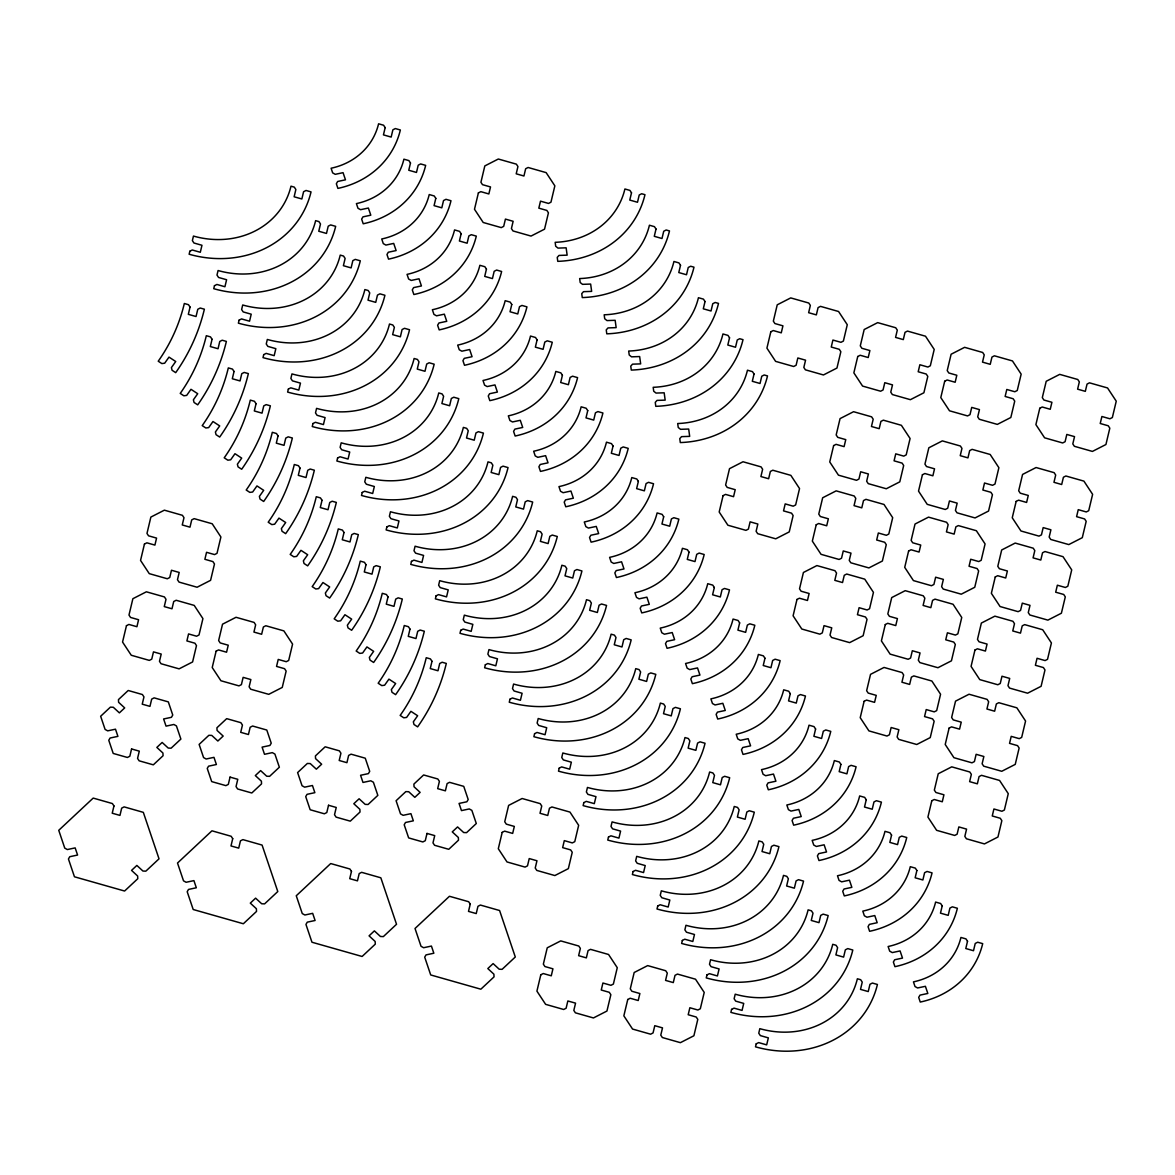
<?xml version="1.0" encoding="UTF-8"?>
<svg xmlns="http://www.w3.org/2000/svg" width="1175" height="1175" viewBox="0 0 1175 1175"><rect width="100%" height="100%" fill="white"/><g stroke="black" fill="none" stroke-linecap="round" stroke-linejoin="round"><path stroke-width="1.5" d="M189.836 251.244L189.131 254.241A104.634 92.972 25.4 0 0 311.037 191.892L306.029 190.468L303.591 191.716L301.858 198.972L294.132 196.783L295.865 189.513L294.293 187.133L290.989 186.179A83.704 74.377 25.4 0 1 193.449 236.072L192.377 240.611L193.948 243.005L201.968 245.281L200.308 252.272L192.274 249.996L189.836 251.244M190.056 307.072L188.323 314.342L196.049 316.53L197.782 309.275L200.22 308.026L204.377 309.201A231.328 205.566 25.4 0 1 175.692 372.651L172.079 370.272L171.403 367.599L175.721 361.518L168.994 357.112L164.676 363.207L161.856 363.574L158.228 361.21A210.398 186.972 25.4 0 0 184.328 303.502L188.485 304.692L190.056 307.072M144.437 544.069L140.545 560.416L149.254 573.635L167.305 578.761L169.743 577.512L171.477 570.257L179.188 572.445L177.469 579.716L179.041 582.095L197.092 587.236L210.589 580.332L214.482 563.971L212.91 561.591L204.876 559.3L206.55 552.309L214.57 554.585L217.008 553.337L220.9 536.99L212.205 523.771L194.154 518.645L191.716 519.893L189.983 527.164L182.257 524.961L183.99 517.69L182.419 515.311L164.368 510.17L150.87 517.073L146.978 533.435L148.549 535.815L156.569 538.106L154.909 545.097L146.875 542.821L144.437 544.069M126.459 625.688L122.552 642.049L131.262 655.253L149.313 660.394L151.751 659.146L153.484 651.875L161.21 654.064L159.477 661.334L161.048 663.728L179.099 668.854L192.597 661.951L196.489 645.604L194.918 643.21L186.898 640.933L188.558 633.927L196.578 636.218L199.016 634.97L202.922 618.608L194.213 605.404L176.162 600.263L173.724 601.512L171.991 608.782L164.265 606.594L165.998 599.323L164.427 596.929L146.376 591.803L132.878 598.707L128.986 615.054L130.557 617.448L138.577 619.724L136.917 626.716L128.898 624.439L126.459 625.688M214.467 285.701L213.747 288.697A104.634 92.972 25.4 0 0 335.668 226.349L330.66 224.924L328.222 226.173L326.488 233.443L318.763 231.24L320.496 223.97L318.924 221.59L315.62 220.65A83.704 74.377 25.4 0 1 218.08 270.529L216.993 275.067L218.565 277.462L226.599 279.738L224.924 286.744L216.905 284.453L214.467 285.701M212.058 339.281L210.325 346.552L218.051 348.74L219.769 341.47L222.207 340.221L226.378 341.411A231.328 205.566 25.4 0 1 197.694 404.846L194.066 402.482L193.39 399.808L197.708 393.713L190.982 389.307L186.678 395.402L183.858 395.784L180.23 393.405A210.398 186.972 25.4 0 0 206.315 335.712L210.487 336.887L212.058 339.281M113.96 805.947L112.227 813.217L119.953 815.406L121.686 808.136L124.124 806.887L143.321 812.351L159.022 858.822L145.832 871.16L142.939 871.042L136.858 865.432L131.556 870.396L137.637 876.007L137.783 878.694L124.594 891.032L74.451 876.785L68.444 858.984L69.766 856.707L77.579 855.047L75.156 847.895L67.342 849.554L64.757 848.115L58.75 830.314L93.192 798.089L112.389 803.553L113.96 805.947M131.571 748.96L129.838 756.23L127.399 757.464L113.211 753.439L108.776 740.279L110.097 738.018L117.911 736.358L115.488 729.19L107.674 730.85L105.089 729.411L100.653 716.265L110.391 707.144L113.299 707.262L119.38 712.873L124.682 707.908L118.602 702.298L118.455 699.61L128.207 690.489L142.395 694.528L143.967 696.907L142.234 704.178L149.959 706.366L151.692 699.11L154.131 697.862L168.319 701.886L172.754 715.046L171.433 717.308L163.619 718.968L166.042 726.135L173.856 724.476L176.426 725.915L180.877 739.06L171.124 748.181L168.231 748.064L162.15 742.453L156.848 747.418L162.928 753.028L163.075 755.716L153.323 764.837L139.135 760.812L137.563 758.418L139.296 751.148L131.571 748.96M239.098 320.158L238.378 323.169A104.634 92.972 25.4 0 0 360.299 260.806L355.276 259.381L352.838 260.63L351.105 267.9L343.394 265.697L345.127 258.441L343.541 256.047L340.236 255.107A83.704 74.377 25.4 0 1 242.711 304.986L241.624 309.539L243.196 311.918L251.215 314.195L249.555 321.201L241.536 318.924L239.098 320.158M234.045 371.476L232.312 378.747L240.038 380.935L241.771 373.679L244.209 372.431L248.366 373.606A231.328 205.566 25.4 0 1 219.681 437.056L216.053 434.677L215.392 432.003L219.696 425.923L212.983 421.517L208.665 427.612L205.845 427.979L202.218 425.614A210.398 186.972 25.4 0 0 228.317 367.907L232.474 369.097L234.045 371.476M263.714 354.63L263.009 357.626A104.634 92.972 25.4 0 0 384.915 295.263L379.907 293.838L377.469 295.087L375.736 302.357L368.01 300.168L369.743 292.898L368.172 290.504L364.867 289.564A83.704 74.377 25.4 0 1 267.327 339.457L266.255 343.996L267.827 346.375L275.846 348.667L274.172 355.658L266.152 353.381L263.714 354.63M256.047 403.686L254.314 410.956L262.025 413.145L263.758 405.874L266.196 404.626L270.368 405.816A231.328 205.566 25.4 0 1 241.683 469.251L238.055 466.872L237.379 464.213L241.697 458.118L234.971 453.712L230.667 459.807L227.833 460.189L224.219 457.809A210.398 186.972 25.4 0 0 250.304 400.117L254.461 401.292L256.047 403.686M216.112 651.17L212.22 667.532L220.929 680.751L238.966 685.877L241.404 684.628L243.137 677.358L250.863 679.561L249.129 686.832L250.701 689.211L268.752 694.337L282.25 687.434L286.142 671.087L284.57 668.692L276.551 666.416L278.225 659.425L286.245 661.701L288.683 660.453L292.575 644.106L283.865 630.887L265.814 625.746L263.376 626.995L261.643 634.265L253.932 632.077L255.651 624.806L254.079 622.412L236.028 617.286L222.53 624.189L218.638 640.551L220.21 642.931L228.244 645.207L226.569 652.213L218.55 649.922L216.112 651.17M288.345 389.087L287.625 392.083A104.634 92.972 25.4 0 0 409.546 329.734L404.523 328.31L402.085 329.543L400.367 336.814L392.641 334.625L394.374 327.355L392.803 324.976L389.483 324.021A83.704 74.377 25.4 0 1 291.958 373.914L290.871 378.453L292.443 380.847L300.462 383.123L298.803 390.115L290.783 387.838L288.345 389.087M278.034 435.881L276.301 443.151L284.027 445.34L285.76 438.084L288.198 436.836L292.355 438.011A231.328 205.566 25.4 0 1 263.67 501.461L260.042 499.081L259.381 496.408L263.685 490.327L256.958 485.921L252.654 492.017L249.834 492.384L246.207 490.019A210.398 186.972 25.4 0 0 272.306 432.312L276.463 433.502L278.034 435.881M300.022 468.091L298.303 475.346L306.014 477.549L307.747 470.279L310.185 469.031L314.342 470.22A231.328 205.566 25.4 0 1 285.657 533.656L282.044 531.276L281.368 528.618L285.687 522.523L278.96 518.116L274.642 524.212L271.822 524.593L268.208 522.214A210.398 186.972 25.4 0 0 294.293 464.507L298.45 465.697L300.022 468.091M312.961 423.543L312.256 426.54A104.634 92.972 25.4 0 0 434.163 364.191L429.154 362.767L426.716 364.015L424.983 371.285L417.257 369.082L418.99 361.812L417.419 359.433L414.114 358.493A83.704 74.377 25.4 0 1 316.574 408.371L315.502 412.91L317.074 415.304L325.093 417.58L323.433 424.586L315.399 422.295L312.961 423.543M230.05 777.116L228.317 784.386L225.879 785.634L211.691 781.595L207.241 768.435L208.577 766.173L216.391 764.514L213.968 757.346L206.154 759.006L203.569 757.567L199.133 744.421L208.871 735.3L211.779 735.418L217.86 741.028L223.162 736.064L217.081 730.453L216.934 727.766L226.687 718.645L240.875 722.684L242.447 725.063L240.713 732.333L248.439 734.522L250.157 727.266L252.596 726.018L266.798 730.042L271.234 743.202L269.912 745.464L262.098 747.124L264.507 754.291L272.321 752.632L274.906 754.071L279.356 767.216L269.604 776.337L266.71 776.22L260.63 770.609L255.328 775.573L261.408 781.184L261.54 783.872L251.803 792.993L237.614 788.968L236.043 786.574L237.776 779.304L230.05 777.116M385.165 127.62L383.447 134.875L391.157 137.078L392.891 129.808L395.329 128.56L400.352 129.984A94.852 84.277 25.4 0 1 337.901 188.397L336.344 183.755L337.666 181.479L345.479 179.819L343.056 172.666L335.242 174.326L332.657 172.872L331.1 168.231A72.145 64.111 25.4 0 0 378.585 123.801L383.593 125.226L385.165 127.62M232.723 838.671L230.99 845.941L238.716 848.13L240.449 840.859L242.887 839.611L262.084 845.075L277.785 891.546L264.595 903.883L261.687 903.766L255.607 898.155L250.304 903.12L256.385 908.73L256.532 911.418L243.343 923.756L193.199 909.509L187.192 891.707L188.514 889.431L196.328 887.771L193.919 880.618L186.105 882.278L183.52 880.839L177.513 863.038L211.941 830.813L231.152 836.277L232.723 838.671M322.023 500.286L320.29 507.556L328.016 509.744L329.749 502.489L332.187 501.24L336.344 502.415A231.328 205.566 25.4 0 1 307.659 565.865L304.031 563.486L303.37 560.813L307.674 554.732L300.947 550.326L296.643 556.407L293.823 556.788L290.196 554.424A210.398 186.972 25.4 0 0 316.281 496.717L320.452 497.906L322.023 500.286M337.592 458L336.873 461.011A104.634 92.972 25.4 0 0 458.793 398.648L453.785 397.223L451.347 398.472L449.614 405.742L441.888 403.539L443.621 396.283L442.05 393.889L438.745 392.949A83.704 74.377 25.4 0 1 341.205 442.828L340.118 447.381L341.69 449.761L349.724 452.037L348.05 459.043L340.03 456.767L337.592 458M410.486 162.987L408.768 170.257L416.479 172.446L418.212 165.19L420.65 163.942L425.658 165.367A94.852 84.277 25.4 0 1 363.222 223.779L361.65 219.123L362.987 216.846L370.801 215.187L368.377 208.034L360.563 209.693L357.978 208.254L356.407 203.598A72.145 64.111 25.4 0 0 403.906 159.183L408.915 160.608L410.486 162.987M344.011 532.495L342.277 539.751L350.003 541.954L351.736 534.684L354.174 533.435L358.331 534.625A231.328 205.566 25.4 0 1 329.646 598.06L326.033 595.681L325.358 593.023L329.661 586.927L322.949 582.521L318.631 588.616L315.811 588.998L312.183 586.619A210.398 186.972 25.4 0 0 338.282 528.912L342.439 530.101L344.011 532.495M362.223 492.472L361.503 495.468A104.634 92.972 25.4 0 0 483.424 433.105L478.401 431.68L475.963 432.929L474.23 440.199L466.519 438.011L468.252 430.74L466.666 428.346L463.361 427.406A83.704 74.377 25.4 0 1 365.836 477.3L364.749 481.838L366.321 484.218L374.34 486.509L372.681 493.5L364.661 491.223L362.223 492.472M435.808 198.369L434.074 205.64L441.8 207.828L443.533 200.558L445.971 199.309L450.98 200.734A94.852 84.277 25.4 0 1 388.543 259.146L386.972 254.505L388.308 252.228L396.122 250.569L393.698 243.416L385.885 245.076L383.3 243.622L381.728 238.98A72.145 64.111 25.4 0 0 429.228 194.551L434.236 195.975L435.808 198.369M366.012 564.69L364.279 571.961L372.005 574.149L373.723 566.879L376.162 565.645L380.333 566.82A231.328 205.566 25.4 0 1 351.648 630.27L348.02 627.891L347.345 625.217L351.663 619.137L344.936 614.731L340.632 620.811L337.798 621.193L334.185 618.828A210.398 186.972 25.4 0 0 360.27 561.121L364.441 562.296L366.012 564.69M386.839 526.929L386.134 529.925A104.634 92.972 25.4 0 0 508.041 467.577L503.032 466.152L500.594 467.386L498.861 474.656L491.135 472.468L492.868 465.197L491.297 462.818L487.992 461.863A83.704 74.377 25.4 0 1 390.452 511.757L389.38 516.295L390.952 518.689L398.971 520.966L397.297 527.957L389.278 525.68L386.839 526.929M461.129 233.737L459.396 241.007L467.121 243.21L468.854 235.94L471.293 234.692L476.301 236.116A94.852 84.277 25.4 0 1 413.864 294.528L412.293 289.873L413.615 287.611L421.428 285.951L419.02 278.783L411.206 280.443L408.621 279.004L407.049 274.363A72.145 64.111 25.4 0 0 454.549 229.933L459.557 231.358L461.129 233.737M328.53 805.272L326.797 812.542L324.359 813.79L310.171 809.751L305.72 796.606L307.057 794.329L314.856 792.67L312.447 785.502L304.633 787.162L302.048 785.723L297.613 772.577L307.351 763.456L310.259 763.574L316.339 769.184L321.642 764.22L315.561 758.609L315.414 755.922L325.167 746.801L339.355 750.84L340.926 753.219L339.193 760.489L346.919 762.678L348.637 755.422L351.075 754.174L365.263 758.198L369.714 771.358L368.392 773.62L360.578 775.28L362.987 782.447L370.801 780.788L373.386 782.227L377.836 795.372L368.083 804.493L365.19 804.376L359.109 798.78L353.807 803.729L359.888 809.34L360.02 812.028L350.282 821.149L336.094 817.124L334.522 814.73L336.241 807.46L328.53 805.272M478.387 192.906L474.494 209.267L483.204 222.486L501.255 227.612L503.693 226.364L505.426 219.093L513.137 221.297L511.419 228.567L512.99 230.946L531.041 236.072L544.539 229.169L548.431 212.822L546.86 210.428L538.826 208.151L540.5 201.16L548.519 203.437L550.957 202.188L554.85 185.841L546.14 172.622L528.104 167.482L525.666 168.73L523.933 176L516.207 173.812L517.94 166.542L516.368 164.148L498.317 159.022L484.82 165.925L480.928 182.287L482.499 184.666L490.518 186.942L488.844 193.948L480.825 191.657L478.387 192.906M388 596.9L386.267 604.156L393.992 606.359L395.725 599.088L398.163 597.84L402.32 599.03A231.328 205.566 25.4 0 1 373.635 662.465L370.007 660.086L369.347 657.427L373.65 651.332L366.938 646.926L362.62 653.021L359.8 653.403L356.172 651.023A210.398 186.972 25.4 0 0 382.272 593.316L386.428 594.506L388 596.9M411.47 561.386L410.751 564.382A104.634 92.972 25.4 0 0 532.672 502.033L527.648 500.609L525.21 501.857L523.492 509.127L515.766 506.924L517.499 499.654L515.928 497.275L512.608 496.335A83.704 74.377 25.4 0 1 415.083 546.213L413.997 550.752L415.568 553.146L423.587 555.423L421.928 562.428L413.908 560.137L411.47 561.386M486.45 269.119L484.717 276.389L492.442 278.578L494.176 271.308L496.614 270.059L501.622 271.484A94.852 84.277 25.4 0 1 439.186 329.896L437.614 325.255L438.936 322.978L446.75 321.318L444.341 314.166L436.527 315.825L433.942 314.386L432.371 309.73A72.145 64.111 25.4 0 0 479.87 265.3L484.878 266.725L486.45 269.119M351.472 871.395L349.739 878.665L357.464 880.853L359.197 873.583L361.636 872.335L380.832 877.798L396.533 924.27L383.344 936.607L380.45 936.49L374.37 930.879L369.067 935.843L375.148 941.454L375.295 944.142L362.106 956.479L311.963 942.232L305.955 924.431L307.277 922.155L315.091 920.495L312.668 913.342L304.854 915.002L302.269 913.562L296.262 895.761L330.704 863.552L349.9 869.001L351.472 871.395M409.987 629.095L408.268 636.365L415.979 638.554L417.712 631.283L420.151 630.05L424.322 631.225A231.328 205.566 25.4 0 1 395.623 694.66L392.009 692.295L391.334 689.622L395.652 683.542L388.925 679.135L384.622 685.216L381.787 685.598L378.174 683.233A210.398 186.972 25.4 0 0 404.259 625.526L408.415 626.701L409.987 629.095M436.087 595.842L435.382 598.853A104.634 92.972 25.4 0 0 557.288 536.49L552.279 535.066L549.841 536.314L548.108 543.584L540.383 541.381L542.116 534.126L540.544 531.732L537.239 530.792A83.704 74.377 25.4 0 1 439.7 580.67L438.627 585.223L440.199 587.603L448.218 589.879L446.559 596.885L438.525 594.609L436.087 595.842M511.771 304.487L510.038 311.757L517.764 313.96L519.497 306.69L521.935 305.441L526.943 306.866A94.852 84.277 25.4 0 1 464.507 365.278L462.935 360.637L464.257 358.36L472.071 356.701L469.662 349.533L461.848 351.193L459.263 349.753L457.692 345.112A72.145 64.111 25.4 0 0 505.177 300.683L510.2 302.107L511.771 304.487M431.989 661.29L430.256 668.56L437.981 670.763L439.714 663.493L442.153 662.245L446.309 663.434A231.328 205.566 25.4 0 1 417.624 726.87L413.997 724.49L413.336 721.832L417.639 715.737L410.912 711.33L406.609 717.426L403.789 717.808L400.161 715.428A210.398 186.972 25.4 0 0 426.246 657.721L430.417 658.911L431.989 661.29M460.718 630.314L459.998 633.31A104.634 92.972 25.4 0 0 581.919 570.947L576.91 569.523L574.472 570.771L572.739 578.041L565.013 575.853L566.747 568.582L565.175 566.188L561.87 565.248A83.704 74.377 25.4 0 1 464.331 615.142L463.244 619.68L464.815 622.06L472.849 624.351L471.175 631.342L463.156 629.066L460.718 630.314M537.092 339.869L535.359 347.139L543.085 349.327L544.803 342.072L547.242 340.823L552.265 342.248A94.852 84.277 25.4 0 1 489.828 400.646L488.257 396.004L489.578 393.728L497.392 392.068L494.969 384.915L487.155 386.575L484.585 385.136L483.013 380.48A72.145 64.111 25.4 0 0 530.498 336.05L535.521 337.489L537.092 339.869M427.01 833.428L425.277 840.698L422.838 841.946L408.65 837.907L404.2 824.762L405.522 822.485L413.336 820.826L410.927 813.658L403.113 815.318L400.528 813.878L396.093 800.733L405.83 791.612L408.724 791.73L414.819 797.34L420.121 792.376L414.041 786.765L413.894 784.078L423.632 774.957L437.82 778.996L439.406 781.375L437.673 788.645L445.384 790.834L447.117 783.578L449.555 782.33L463.743 786.354L468.193 799.514L466.872 801.776L459.058 803.436L461.467 810.603L469.28 808.943L471.865 810.383L476.301 823.528L466.563 832.649L463.67 832.532L457.574 826.936L452.272 831.885L458.353 837.496L458.5 840.184L448.762 849.305L434.574 845.28L432.988 842.886L434.721 835.616L427.01 833.428M485.348 664.771L484.629 667.767A104.634 92.972 25.4 0 0 606.55 605.419L601.527 603.994L599.088 605.228L597.355 612.498L589.644 610.31L591.363 603.039L589.791 600.66L586.487 599.705A83.704 74.377 25.4 0 1 488.962 649.599L487.875 654.137L489.446 656.531L497.466 658.808L495.806 665.799L487.787 663.523L485.348 664.771M562.414 375.251L560.681 382.521L568.392 384.71L570.125 377.439L572.563 376.191L577.586 377.616A94.852 84.277 25.4 0 1 515.149 436.028L513.578 431.387L514.9 429.11L522.713 427.45L520.29 420.298L512.476 421.957L509.906 420.503L508.334 415.862A72.145 64.111 25.4 0 0 555.819 371.432L560.842 372.857L562.414 375.251M509.965 699.228L509.26 702.224A104.634 92.972 25.4 0 0 631.166 639.876L626.158 638.451L623.719 639.699L621.986 646.97L614.261 644.767L615.994 637.496L614.422 635.117L611.117 634.177A83.704 74.377 25.4 0 1 513.578 684.056L512.506 688.594L514.077 690.988L522.097 693.265L520.422 700.271L512.403 697.979L509.965 699.228M631.504 192.803L629.771 200.073L637.496 202.262L639.229 194.991L641.668 193.743L644.972 194.683A104.634 92.972 25.4 0 1 557.773 261.349L557.229 257.398L559.006 255.43L567.143 255.151L566.13 247.822L557.993 248.101L555.702 246.265L555.158 242.314A83.704 74.377 25.4 0 0 624.909 188.984L629.932 190.409L631.504 192.803M470.235 904.118L468.502 911.389L476.228 913.577L477.961 906.307L480.399 905.058L499.595 910.522L515.296 956.993L502.107 969.331L499.199 969.213L493.118 963.603L487.816 968.567L493.897 974.178L494.043 976.866L480.854 989.203L430.711 974.956L424.704 957.155L426.026 954.893L433.839 953.233L431.431 946.066L423.617 947.726L421.032 946.286L415.025 928.485L449.452 896.275L468.663 901.724L470.235 904.118M587.735 410.618L586.002 417.889L593.713 420.092L595.446 412.822L597.884 411.573L602.907 412.998A94.852 84.277 25.4 0 1 540.471 471.41L538.899 466.754L540.221 464.478L548.035 462.818L545.611 455.665L537.798 457.325L535.212 455.885L533.656 451.244A72.145 64.111 25.4 0 0 581.14 406.814L586.149 408.239L587.735 410.618M502.195 832.385L498.303 848.732L507.012 861.951L525.063 867.091L527.502 865.843L529.235 858.572L536.96 860.761L535.227 868.031L536.799 870.425L554.85 875.551L568.347 868.648L572.24 852.286L570.668 849.907L562.649 847.63L564.308 840.624L572.328 842.916L574.766 841.667L578.658 825.305L569.963 812.087L551.912 806.961L549.474 808.209L547.741 815.479L540.015 813.276L541.748 806.006L540.177 803.627L522.126 798.501L508.628 805.404L504.736 821.751L506.308 824.145L514.327 826.422L512.667 833.413L504.633 831.136L502.195 832.385M534.596 733.685L533.876 736.696A104.634 92.972 25.4 0 0 655.797 674.332L650.774 672.908L648.336 674.156L646.617 681.427L638.892 679.223L640.625 671.968L639.053 669.574L635.734 668.634A83.704 74.377 25.4 0 1 538.209 718.512L537.122 723.066L538.693 725.445L546.713 727.722L545.053 734.727L537.034 732.451L534.596 733.685M656.017 229.037L654.284 236.307L661.995 238.51L663.728 231.24L666.166 229.992L669.486 230.932A104.634 92.972 25.4 0 1 582.271 297.583L581.742 293.647L583.505 291.664L591.642 291.385L590.643 284.071L582.506 284.335L580.2 282.514L579.657 278.563A83.704 74.377 25.4 0 0 649.423 225.233L654.446 226.657L656.017 229.037M613.042 446.001L611.323 453.271L619.034 455.459L620.767 448.189L623.205 446.941L628.214 448.365A94.852 84.277 25.4 0 1 565.777 506.778L564.206 502.136L565.542 499.86L573.356 498.2L570.933 491.047L563.119 492.707L560.534 491.268L558.962 486.612A72.145 64.111 25.4 0 0 606.462 442.182L611.47 443.607L613.042 446.001M559.212 768.156L558.507 771.152A104.634 92.972 25.4 0 0 680.413 708.789L675.405 707.365L672.967 708.613L671.233 715.883L663.508 713.695L665.241 706.425L663.669 704.031L660.365 703.091A83.704 74.377 25.4 0 1 562.825 752.984L561.753 757.523L563.324 759.902L571.344 762.193L569.684 769.184L561.65 766.908L559.212 768.156M680.516 265.286L678.783 272.556L686.508 274.744L688.242 267.489L690.68 266.24L693.984 267.18A104.634 92.972 25.4 0 1 606.785 333.832L606.241 329.881L608.018 327.913L616.155 327.634L615.157 320.305L607.005 320.584L604.714 318.748L604.17 314.797A83.704 74.377 25.4 0 0 673.936 261.482L678.944 262.906L680.516 265.286M638.363 481.368L636.63 488.638L644.355 490.842L646.088 483.571L648.527 482.323L653.535 483.748A94.852 84.277 25.4 0 1 591.098 542.16L589.527 537.504L590.863 535.242L598.677 533.582L596.254 526.415L588.44 528.074L585.855 526.635L584.283 521.994A72.145 64.111 25.4 0 0 631.783 477.564L636.791 478.989L638.363 481.368M540.808 974.78L536.916 991.142L545.626 1004.346L563.677 1009.487L566.115 1008.238L567.848 1000.968L575.559 1003.156L573.826 1010.427L575.398 1012.821L593.448 1017.947L606.946 1011.043L610.853 994.696L609.267 992.302L601.248 990.026L602.922 983.02L610.941 985.311L613.379 984.062L617.272 967.701L608.562 954.482L590.511 949.356L588.073 950.604L586.354 957.875L578.629 955.672L580.362 948.416L578.79 946.022L560.739 940.896L547.242 947.799L543.349 964.146L544.921 966.54L552.94 968.817L551.266 975.808L543.247 973.532L540.808 974.78M583.843 802.613L583.123 805.609A104.634 92.972 25.4 0 0 705.044 743.261L700.036 741.836L697.597 743.07L695.864 750.34L688.139 748.152L689.872 740.882L688.3 738.502L684.981 737.548A83.704 74.377 25.4 0 1 587.456 787.441L586.369 791.979L587.941 794.373L595.975 796.65L594.3 803.641L586.281 801.365L583.843 802.613M705.029 301.534L703.296 308.805L711.022 310.993L712.755 303.723L715.193 302.474L718.498 303.414A104.634 92.972 25.4 0 1 631.298 370.081L630.755 366.13L632.532 364.162L640.669 363.883L639.655 356.554L631.518 356.833L629.227 354.997L628.684 351.046A83.704 74.377 25.4 0 0 698.435 297.716L703.458 299.14L705.029 301.534M663.684 516.75L661.951 524.021L669.677 526.209L671.41 518.939L673.848 517.705L678.856 519.13A94.852 84.277 25.4 0 1 616.42 577.527L614.848 572.886L616.17 570.609L623.984 568.95L621.575 561.797L613.761 563.457L611.176 562.017L609.605 557.361A72.145 64.111 25.4 0 0 657.104 512.932L662.113 514.356L663.684 516.75M608.474 837.07L607.754 840.066A104.634 92.972 25.4 0 0 729.675 777.718L724.652 776.293L722.214 777.542L720.481 784.812L712.77 782.609L714.488 775.338L712.917 772.959L709.612 772.019A83.704 74.377 25.4 0 1 612.087 821.898L611 826.436L612.572 828.83L620.591 831.107L618.931 838.113L610.912 835.822L608.474 837.07M729.543 337.783L727.81 345.039L735.521 347.242L737.254 339.972L739.692 338.723L743.011 339.663A104.634 92.972 25.4 0 1 655.797 406.33L655.253 402.379L657.031 400.396L665.168 400.132L664.169 392.803L656.032 393.067L653.726 391.246L653.183 387.295A83.704 74.377 25.4 0 0 722.948 333.964L727.971 335.389L729.543 337.783M689.005 552.133L687.272 559.403L694.998 561.591L696.731 554.321L699.169 553.072L704.178 554.497A94.852 84.277 25.4 0 1 641.741 612.909L640.169 608.268L641.491 605.992L649.305 604.332L646.896 597.179L639.082 598.839L636.498 597.385L634.926 592.743A72.145 64.111 25.4 0 0 682.425 548.314L687.434 549.738L689.005 552.133M633.09 871.527L632.385 874.538A104.634 92.972 25.4 0 0 754.291 812.175L749.283 810.75L746.845 811.998L745.112 819.269L737.386 817.066L739.119 809.81L737.548 807.416L734.243 806.476A83.704 74.377 25.4 0 1 636.703 856.355L635.631 860.908L637.202 863.287L645.222 865.564L643.548 872.57L635.528 870.293L633.09 871.527M723.08 495.644L719.188 512.006L727.898 525.225L745.949 530.351L748.387 529.102L750.12 521.832L757.846 524.035L756.112 531.291L757.684 533.685L775.735 538.811L789.233 531.908L793.125 515.561L791.553 513.167L783.534 510.89L785.194 503.899L793.213 506.175L795.651 504.927L799.543 488.565L790.848 475.361L772.797 470.22L770.359 471.469L768.626 478.739L760.901 476.551L762.634 469.28L761.062 466.886L743.011 461.76L729.513 468.663L725.621 485.011L727.193 487.405L735.212 489.681L733.553 496.687L725.533 494.396L723.08 495.644M754.042 374.017L752.308 381.288L760.034 383.491L761.767 376.22L764.205 374.972L767.51 375.912A104.634 92.972 25.4 0 1 680.31 442.564L679.767 438.613L681.544 436.645L689.681 436.366L688.682 429.037L680.531 429.316L678.239 427.48L677.696 423.529A83.704 74.377 25.4 0 0 747.462 370.213L752.47 371.638L754.042 374.017M770.815 331.791L766.922 348.152L775.618 361.371L793.668 366.497L796.107 365.249L797.84 357.978L805.565 360.182L803.832 367.437L805.404 369.831L823.455 374.957L836.953 368.054L840.845 351.707L839.273 349.313L831.254 347.036L832.913 340.045L840.947 342.322L843.386 341.073L847.278 324.711L838.568 311.507L820.517 306.367L818.079 307.615L816.346 314.885L808.635 312.697L810.353 305.427L808.782 303.032L790.731 297.907L777.233 304.81L773.341 321.157L774.913 323.551L782.932 325.827L781.272 332.833L773.253 330.542L770.815 331.791M714.327 587.5L712.593 594.77L720.319 596.973L722.052 589.703L724.49 588.455L729.499 589.879A94.852 84.277 25.4 0 1 667.062 648.292L665.491 643.636L666.812 641.359L674.626 639.699L672.217 632.547L664.404 634.206L661.819 632.767L660.247 628.111A72.145 64.111 25.4 0 0 707.732 583.696L712.755 585.121L714.327 587.5M627.758 999.499L623.852 1015.846L632.561 1029.065L650.612 1034.191L653.05 1032.942L654.783 1025.687L662.509 1027.875L660.776 1035.146L662.347 1037.525L680.398 1042.666L693.896 1035.763L697.788 1019.401L696.217 1017.021L688.197 1014.73L689.857 1007.739L697.877 1010.015L700.315 1008.767L704.222 992.42L695.512 979.201L677.461 974.075L675.023 975.323L673.29 982.594L665.564 980.391L667.297 973.12L665.726 970.741L647.675 965.6L634.177 972.503L630.285 988.865L631.856 991.245L639.876 993.536L638.216 1000.527L630.197 998.251L627.758 999.499M657.721 905.998L657.001 908.995A104.634 92.972 25.4 0 0 778.922 846.632L773.899 845.207L771.461 846.455L769.743 853.726L762.017 851.537L763.75 844.267L762.178 841.873L758.859 840.933A83.704 74.377 25.4 0 1 661.334 890.826L660.247 895.365L661.819 897.744L669.838 900.035L668.178 907.027L660.159 904.75L657.721 905.998M739.648 622.882L737.915 630.153L745.64 632.341L747.359 625.071L749.797 623.822L754.82 625.247A94.852 84.277 25.4 0 1 692.383 683.659L690.812 679.018L692.134 676.741L699.947 675.082L697.524 667.929L689.71 669.588L687.14 668.134L685.568 663.493A72.145 64.111 25.4 0 0 733.053 619.063L738.076 620.488L739.648 622.882M682.337 940.455L681.632 943.452A104.634 92.972 25.4 0 0 803.538 881.103L798.53 879.678L796.092 880.912L794.359 888.183L786.633 885.994L788.366 878.724L786.795 876.344L783.49 875.39A83.704 74.377 25.4 0 1 685.95 925.283L684.878 929.822L686.45 932.216L694.469 934.492L692.809 941.483L684.775 939.207L682.337 940.455M764.969 658.25L763.236 665.52L770.947 667.723L772.68 660.453L775.118 659.204L780.141 660.629A94.852 84.277 25.4 0 1 717.705 719.041L716.133 714.385L717.455 712.123L725.269 710.464L722.845 703.296L715.032 704.956L712.461 703.517L710.89 698.875A72.145 64.111 25.4 0 0 758.374 654.446L763.398 655.87L764.969 658.25M706.968 974.912L706.248 977.908A104.634 92.972 25.4 0 0 828.169 915.56L823.161 914.135L820.723 915.384L818.99 922.654L811.264 920.451L812.997 913.181L811.426 910.801L808.106 909.861A83.704 74.377 25.4 0 1 710.581 959.74L709.494 964.278L711.066 966.672L719.1 968.949L717.426 975.955L709.406 973.664L706.968 974.912M796.988 599.456L793.096 615.803L801.805 629.022L819.856 634.162L822.294 632.914L824.027 625.643L831.753 627.832L830.02 635.102L831.592 637.496L849.643 642.622L863.14 635.719L867.033 619.357L865.461 616.978L857.442 614.701L859.101 607.695L867.121 609.987L869.559 608.738L873.451 592.376L864.756 579.158L846.705 574.032L844.267 575.28L842.534 582.55L834.808 580.347L836.541 573.077L834.97 570.697L816.919 565.572L803.421 572.475L799.529 588.822L801.1 591.216L809.12 593.492L807.46 600.484L799.426 598.207L796.988 599.456M833.633 445.589L829.741 461.951L838.451 475.155L856.502 480.296L858.94 479.048L860.673 471.777L868.384 473.966L866.665 481.236L868.237 483.63L886.288 488.756L899.786 481.853L903.678 465.506L902.106 463.112L894.072 460.835L895.747 453.844L903.766 456.12L906.204 454.872L910.096 438.51L901.387 425.306L883.35 420.165L880.912 421.414L879.179 428.684L871.453 426.496L873.187 419.225L871.615 416.831L853.564 411.705L840.066 418.608L836.174 434.956L837.746 437.35L845.765 439.626L844.091 446.632L836.071 444.341L833.633 445.589M816.228 524.755L812.336 541.117L821.046 554.321L839.097 559.462L841.535 558.213L843.268 550.943L850.994 553.131L849.261 560.402L850.832 562.796L868.883 567.922L882.381 561.018L886.273 544.671L884.702 542.277L876.682 540.001L878.342 532.995L886.361 535.286L888.799 534.038L892.692 517.676L883.997 504.457L865.946 499.331L863.507 500.579L861.774 507.85L854.049 505.647L855.782 498.391L854.21 495.997L836.159 490.871L822.662 497.774L818.769 514.121L820.341 516.515L828.36 518.792L826.701 525.783L818.667 523.507L816.228 524.755M857.75 356.51L853.858 372.857L862.567 386.076L880.618 391.216L883.057 389.968L884.79 382.697L892.501 384.886L890.768 392.156L892.354 394.55L910.39 399.676L923.888 392.773L927.795 376.411L926.223 374.032L918.189 371.755L919.863 364.749L927.883 367.041L930.321 365.792L934.213 349.43L925.503 336.212L907.467 331.086L905.029 332.334L903.296 339.604L895.57 337.401L897.303 330.131L895.732 327.752L877.681 322.626L864.183 329.529L860.291 345.876L861.862 348.27L869.882 350.547L868.207 357.538L860.188 355.261L857.75 356.51M790.29 693.632L788.557 700.902L796.268 703.091L798.001 695.82L800.439 694.572L805.462 696.011A94.852 84.277 25.4 0 1 743.026 754.409L741.454 749.768L742.776 747.491L750.59 745.831L748.167 738.678L740.353 740.338L737.768 738.899L736.211 734.243A72.145 64.111 25.4 0 0 783.696 689.813L788.704 691.238L790.29 693.632M731.599 1009.369L730.879 1012.38A104.634 92.972 25.4 0 0 852.8 950.017L847.777 948.592L845.339 949.841L843.606 957.111L835.895 954.908L837.613 947.652L836.042 945.258L832.737 944.318A83.704 74.377 25.4 0 1 735.212 994.197L734.125 998.75L735.697 1001.129L743.716 1003.406L742.057 1010.412L734.037 1008.135L731.599 1009.369M815.597 729.014L813.878 736.27L821.589 738.473L823.322 731.202L825.761 729.954L830.769 731.379A94.852 84.277 25.4 0 1 768.332 789.791L766.761 785.15L768.098 782.873L775.911 781.213L773.488 774.061L765.674 775.72L763.089 774.266L761.518 769.625A72.145 64.111 25.4 0 0 809.017 725.195L814.025 726.62L815.597 729.014M756.215 1043.841L755.51 1046.837A104.634 92.972 25.4 0 0 877.417 984.474L872.408 983.049L869.97 984.297L868.237 991.568L860.511 989.379L862.244 982.109L860.673 979.715L857.368 978.775A83.704 74.377 25.4 0 1 759.828 1028.668L758.756 1033.207L760.328 1035.586L768.347 1037.878L766.673 1044.869L758.653 1042.592L756.215 1043.841M840.918 764.382L839.185 771.652L846.911 773.84L848.644 766.585L851.082 765.336L856.09 766.761A94.852 84.277 25.4 0 1 793.654 825.173L792.082 820.517L793.419 818.241L801.232 816.581L798.809 809.428L790.995 811.088L788.41 809.648L786.839 804.993A72.145 64.111 25.4 0 0 834.338 760.578L839.347 762.002L840.918 764.382M864.11 701.328L860.217 717.69L868.927 730.894L886.978 736.035L889.416 734.786L891.135 727.516L898.86 729.704L897.127 736.975L898.699 739.369L916.75 744.495L930.248 737.592L934.14 721.244L932.568 718.85L924.549 716.574L926.223 709.568L934.243 711.859L936.681 710.611L940.573 694.249L931.863 681.03L913.812 675.904L911.374 677.153L909.641 684.423L901.93 682.22L903.663 674.964L902.077 672.57L884.041 667.444L870.543 674.347L866.636 690.694L868.207 693.088L876.242 695.365L874.567 702.356L866.548 700.08L864.11 701.328M885.289 624.557L881.397 640.904L890.107 654.123L908.158 659.263L910.596 658.015L912.329 650.744L920.04 652.933L918.321 660.203L919.893 662.597L937.944 667.723L951.442 660.82L955.334 644.458L953.762 642.079L945.743 639.802L947.402 632.796L955.422 635.073L957.86 633.839L961.752 617.477L953.057 604.258L935.006 599.133L932.568 600.381L930.835 607.651L923.109 605.448L924.842 598.178L923.271 595.798L905.22 590.673L891.722 597.576L887.83 613.923L889.402 616.317L897.421 618.593L895.761 625.585L887.727 623.308L885.289 624.557M922.419 474.773L918.527 491.121L927.222 504.339L945.273 509.48L947.711 508.232L949.444 500.961L957.17 503.15L955.437 510.42L957.008 512.814L975.059 517.94L988.557 511.037L992.449 494.675L990.877 492.296L982.858 490.019L984.518 483.013L992.552 485.29L994.99 484.056L998.882 467.694L990.172 454.475L972.122 449.349L969.683 450.598L967.95 457.868L960.239 455.665L961.958 448.395L960.386 446.015L942.335 440.889L928.837 447.793L924.945 464.14L926.517 466.534L934.536 468.81L932.877 475.802L924.857 473.525L922.419 474.773M944.7 381.229L940.793 397.576L949.503 410.795L967.554 415.921L969.992 414.672L971.725 407.402L979.451 409.605L977.717 416.875L979.289 419.255L997.34 424.395L1010.838 417.492L1014.73 401.13L1013.158 398.751L1005.139 396.46L1006.799 389.468L1014.818 391.745L1017.256 390.497L1021.163 374.149L1012.453 360.931L994.402 355.805L991.964 357.053L990.231 364.323L982.506 362.12L984.239 354.85L982.667 352.471L964.616 347.33L951.118 354.233L947.226 370.595L948.798 372.974L956.817 375.266L955.158 382.257L947.138 379.98L944.7 381.229M908.613 551.016L904.721 567.363L913.416 580.582L931.467 585.723L933.905 584.474L935.638 577.204L943.363 579.393L941.63 586.663L943.202 589.057L961.253 594.183L974.751 587.28L978.643 570.918L977.071 568.538L969.052 566.262L970.712 559.256L978.746 561.547L981.184 560.299L985.076 543.937L976.366 530.718L958.315 525.592L955.877 526.841L954.144 534.111L946.433 531.908L948.152 524.637L946.58 522.258L928.529 517.132L915.031 524.035L911.139 540.383L912.711 542.777L920.73 545.053L919.07 552.044L911.051 549.768L908.613 551.016M866.239 799.764L864.506 807.034L872.232 809.223L873.965 801.952L876.403 800.704L881.412 802.128A94.852 84.277 25.4 0 1 818.975 860.541L817.403 855.899L818.725 853.623L826.539 851.963L824.13 844.81L816.317 846.47L813.732 845.016L812.16 840.375A72.145 64.111 25.4 0 0 859.659 795.945L864.668 797.37L866.239 799.764M891.561 835.131L889.828 842.402L897.553 844.605L899.286 837.334L901.724 836.086L906.733 837.511A94.852 84.277 25.4 0 1 844.296 895.923L842.725 891.267L844.047 889.005L851.86 887.345L849.452 880.178L841.638 881.837L839.053 880.398L837.481 875.757A72.145 64.111 25.4 0 0 884.981 831.327L889.989 832.752L891.561 835.131M931.804 800.748L927.912 817.095L936.622 830.314L954.673 835.44L957.111 834.191L958.844 826.921L966.57 829.124L964.837 836.394L966.408 838.774L984.459 843.914L997.957 837.011L1001.849 820.649L1000.277 818.27L992.258 815.979L993.918 808.987L1001.937 811.264L1004.375 810.016L1008.268 793.668L999.572 780.45L981.522 775.324L979.083 776.572L977.35 783.828L969.625 781.639L971.358 774.369L969.786 771.99L951.735 766.849L938.237 773.752L934.345 790.114L935.917 792.493L943.936 794.785L942.277 801.776L934.243 799.499L931.804 800.748M949.106 728.118L945.214 744.48L953.924 757.684L971.975 762.825L974.413 761.576L976.131 754.306L983.857 756.494L982.124 763.765L983.695 766.159L1001.746 771.285L1015.244 764.382L1019.136 748.034L1017.565 745.64L1009.545 743.364L1011.22 736.358L1019.239 738.649L1021.677 737.401L1025.569 721.039L1016.86 707.82L998.809 702.694L996.371 703.942L994.638 711.213L986.927 709.01L988.66 701.754L987.073 699.36L969.037 694.234L955.539 701.137L951.632 717.484L953.204 719.878L961.238 722.155L959.564 729.146L951.544 726.87L949.106 728.118M916.882 870.513L915.149 877.784L922.874 879.972L924.607 872.702L927.046 871.453L932.054 872.878A94.852 84.277 25.4 0 1 869.618 931.29L868.046 926.649L869.368 924.373L877.182 922.713L874.773 915.56L866.959 917.22L864.374 915.78L862.803 911.124A72.145 64.111 25.4 0 0 910.287 866.695L915.31 868.119L916.882 870.513M974.956 650.039L971.064 666.401L979.759 679.605L997.81 684.746L1000.248 683.498L1001.981 676.227L1009.707 678.416L1007.974 685.686L1009.545 688.08L1027.596 693.206L1041.094 686.303L1044.986 669.956L1043.415 667.562L1035.395 665.285L1037.055 658.279L1045.089 660.57L1047.527 659.322L1051.419 642.96L1042.71 629.756L1024.659 624.615L1022.221 625.864L1020.487 633.134L1012.762 630.946L1014.495 623.675L1012.923 621.281L994.873 616.155L981.375 623.058L977.482 639.406L979.054 641.8L987.073 644.076L985.414 651.067L977.394 648.791L974.956 650.039M995.254 576.954L991.362 593.316L1000.072 606.535L1018.123 611.661L1020.561 610.413L1022.294 603.142L1030.005 605.345L1028.272 612.616L1029.858 614.995L1047.894 620.121L1061.392 613.218L1065.299 596.871L1063.727 594.477L1055.693 592.2L1057.368 585.209L1065.387 587.485L1067.825 586.237L1071.717 569.89L1063.008 556.671L1044.972 551.53L1042.533 552.779L1040.8 560.049L1033.075 557.861L1034.808 550.59L1033.236 548.196L1015.185 543.07L1001.688 549.973L997.795 566.335L999.367 568.715L1007.386 570.991L1005.712 577.997L997.692 575.706L995.254 576.954M1016.155 501.417L1012.248 517.778L1020.957 530.982L1039.008 536.123L1041.447 534.875L1043.18 527.604L1050.905 529.793L1049.172 537.063L1050.744 539.457L1068.795 544.583L1082.293 537.68L1086.185 521.333L1084.613 518.939L1076.594 516.662L1078.253 509.656L1086.273 511.947L1088.711 510.699L1092.618 494.337L1083.908 481.118L1065.857 475.992L1063.419 477.241L1061.686 484.511L1053.96 482.308L1055.693 475.053L1054.122 472.658L1036.071 467.532L1022.573 474.436L1018.681 490.783L1020.252 493.177L1028.272 495.453L1026.612 502.445L1018.593 500.168L1016.155 501.417M1039.787 408.254L1035.895 424.616L1044.604 437.82L1062.655 442.96L1065.093 441.712L1066.812 434.442L1074.538 436.63L1072.804 443.9L1074.376 446.294L1092.427 451.42L1105.925 444.517L1109.817 428.17L1108.245 425.776L1100.226 423.499L1101.9 416.493L1109.92 418.785L1112.358 417.536L1116.25 401.174L1107.54 387.956L1089.489 382.83L1087.051 384.078L1085.318 391.348L1077.607 389.16L1079.34 381.89L1077.769 379.496L1059.718 374.37L1046.22 381.273L1042.313 397.62L1043.885 400.014L1051.919 402.291L1050.244 409.282L1042.225 407.005L1039.787 408.254M942.203 905.881L940.47 913.151L948.196 915.354L949.914 908.084L952.352 906.836L957.375 908.26A94.852 84.277 25.4 0 1 894.939 966.672L893.367 962.031L894.689 959.755L902.503 958.095L900.079 950.928L892.266 952.587L889.695 951.148L888.124 946.507A72.145 64.111 25.4 0 0 935.608 902.077L940.632 903.502L942.203 905.881M967.524 941.263L965.791 948.533L973.502 950.722L975.235 943.466L977.673 942.218L982.697 943.643A94.852 84.277 25.4 0 1 920.26 1002.055L918.688 997.399L920.01 995.122L927.824 993.462L925.401 986.31L917.587 987.969L915.017 986.53L913.445 981.874A72.145 64.111 25.4 0 0 960.93 937.459L965.953 938.884L967.524 941.263"/></g></svg>
